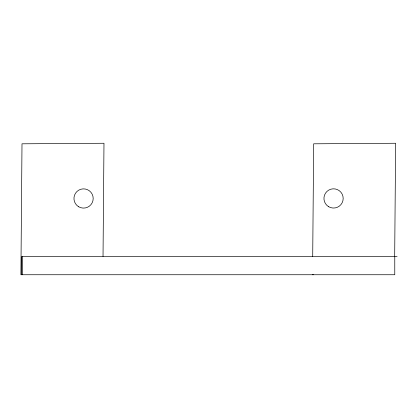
<?xml version="1.0" encoding="UTF-8"?>
<svg xmlns="http://www.w3.org/2000/svg" width="418" height="418" viewBox="0 0 418 418"><rect width="100%" height="100%" fill="white"/><g stroke="black" fill="none" stroke-linecap="round" stroke-linejoin="round"><path stroke-width="0.63" d="M394.77 256.422L394.77 274.741L21.997 274.741L21.997 256.422L397.1 256.422M103.027 256.422L103.983 143.259L22.002 143.808L20.9 274.741L21.997 274.741L21.997 256.422M312.711 256.422L313.662 143.808L395.637 143.259L394.681 256.422M312.554 274.741L313.39 274.736M78.762 206.811A9.619 9.619 0 0 0 93.188 198.482A9.619 9.619 0 0 0 78.762 190.153A9.619 9.619 0 0 0 78.762 206.811M328.752 206.764A9.619 9.619 0 0 0 343.178 198.435A9.619 9.619 0 0 0 328.752 190.101A9.619 9.619 0 0 0 328.752 206.764"/></g></svg>
